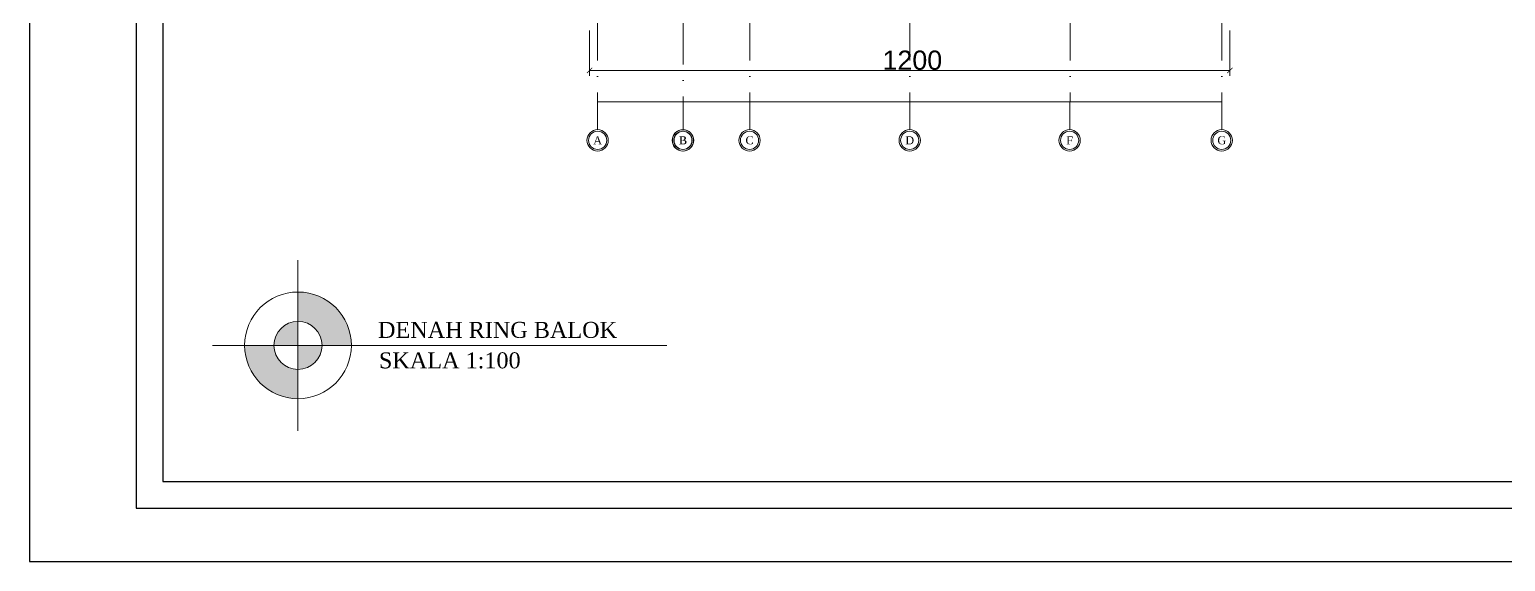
# Model space of a CAD drawing. Header units: millimetres. Extents: x -12161372 to 46643, y -9506984 to 15358.
# Drawn here: x 15865 to 18631, y 866 to 1863 of the extents above; entities that cross this region are included whole.
import ezdxf

# ---------------------------------------------------------------- set-up
doc = ezdxf.new("R2010")
doc.units = ezdxf.units.MM
doc.linetypes.add('ACAD_ISO10W100', pattern=[18, 12, -3, 0, -3])
doc.layers.add('dimensi', color=50, linetype='Continuous', lineweight=5)
doc.layers.add('teks', color=255, linetype='Continuous', lineweight=5)
doc.styles.get("Standard").update_dxf_attribs({"font": 'arial.ttf'})
doc.styles.add('teks2', font='times.ttf', dxfattribs={"height": 15})
doc.dimstyles.new('ISO-25', dxfattribs={"dimtxt": 4.5, "dimasz": 10, "dimexe": 10, "dimexo": 10, "dimtad": 1, "dimtxsty": 'Standard', "dimblk": 'ARCHTICK', "dimcen": 2.5, "dimclrt": 256, "dimadec": 0, "dimazin": 0, "dimtfac": 1, "dimtmove": 0, "dimatfit": 3, "dimfxl": 75, "dimfxlon": 1, "dimtfillclr": 256, "dimlwd": -1, "dimlwe": -1, "dimarcsym": 0})

# ---------------------------------------------------------------- blocks, each defined once
blk = doc.blocks.new('_ArchTick')
at = {"color": 0, "linetype": 'ByBlock', "const_width": 0.15}
blk.add_lwpolyline([(-0.5, -0.5), (0.5, 0.5)], dxfattribs=at)
blk = doc.blocks.new('*D264')
at = {"layer": 'Defpoints', "color": 0, "ltscale": 10, "transparency": 16777216}
for p in [(16914.5, 1985.6), (18114.5, 1985.6), (18114.5, 1786.4)]:
    blk.add_point(p, dxfattribs=at)
at = {"layer": 'dimensi', "color": 0, "ltscale": 10, "transparency": 16777216}
for p, q in [((16914.5, 1861.4), (16914.5, 1776.4)), ((18114.5, 1861.4), (18114.5, 1776.4)), ((16914.5, 1786.4), (18114.5, 1786.4))]:
    blk.add_line(p, q, dxfattribs=at)
at = {"layer": 'dimensi', "color": 0, "ltscale": 10, "transparency": 16777216, "xscale": 10, "yscale": 10, "zscale": 10, "rotation": 180}
blk.add_blockref('_ArchTick', (16914.5, 1786.4), dxfattribs=at)
at = {"layer": 'dimensi', "color": 0, "ltscale": 10, "transparency": 16777216, "xscale": 10, "yscale": 10, "zscale": 10}
blk.add_blockref('_ArchTick', (18114.5, 1786.4), dxfattribs=at)
at = {"layer": 'dimensi', "ltscale": 10, "transparency": 16777216, "insert": (17519.3, 1805.4), "char_height": 4.5, "attachment_point": 5}
blk.add_mtext('{\\H8x;1200}', dxfattribs=at)

msp = doc.modelspace()

# ---------------------------------------------------------------- hatches: boundary and pattern name
at = {"lineweight": 13}
h = msp.add_hatch(color=7, dxfattribs=at)
h.paths.add_polyline_path([(16367.959, 1271.036), (16367.959, 1316.036, 0.41421356), (16322.959, 1271.036)])
h.paths.add_polyline_path([(16412.959, 1271.036), (16367.959, 1271.036), (16367.959, 1226.036, 0.41421356)])
h.paths.add_polyline_path([(16412.959, 1271.036), (16467.959, 1271.036, 0.41421356), (16367.959, 1371.036), (16367.959, 1316.036, -0.41421356)])
h.paths.add_polyline_path([(16322.959, 1271.036), (16267.959, 1271.036, 0.41421356), (16367.959, 1171.036), (16367.959, 1226.036, -0.41421356)])

# ---------------------------------------------------------------- linework, layer by layer
at = {"color": 7, "lineweight": 13}
for p, q in [((16367.959, 1371.036), (16367.959, 1431.036)), ((16367.959, 1371.036), (16367.959, 1171.036)), ((16267.959, 1271.036), (16207.959, 1271.036)), ((16267.959, 1271.036), (16467.959, 1271.036)), ((16467.959, 1271.036), (16527.959, 1271.036)), ((16367.959, 1171.036), (16367.959, 1111.036))]:
    msp.add_line(p, q, dxfattribs=at)
at = {"color": 0, "lineweight": 13}
msp.add_line((16467.959, 1271.036), (16862.494, 1271.036), dxfattribs=at)
at = {"lineweight": 13}
msp.add_line((16862.494, 1271.036), (17059.164, 1271.036), dxfattribs=at)
for points in [[(15864.829, 865.864), (20064.829, 865.864), (20064.829, 3835.864), (15864.829, 3835.864)], [(16064.829, 965.864), (19964.829, 965.864), (19964.829, 3735.864), (16064.829, 3735.864)], [(16114.829, 1015.864), (19364.829, 1015.864), (19364.829, 3685.864), (16114.829, 3685.864)]]:
    msp.add_lwpolyline(points, close=True)
at = {"color": 7, "lineweight": 13}
for radius in [100, 45]:
    msp.add_circle((16367.959, 1271.036), radius, dxfattribs=at)
at = {"layer": 'teks', "linetype": 'ACAD_ISO10W100', "lineweight": 0, "ltscale": 10, "transparency": 33554687}
for p, q in [((16929.536, 3185.922), (16929.536, 1727.859)), ((17214.674, 3185.922), (17214.674, 1727.859)), ((17514.393, 3185.922), (17514.393, 1727.859)), ((17814.601, 3185.922), (17814.871, 1727.859)), ((18099.251, 3185.922), (18099.521, 1727.859)), ((17089.683, 3178.414), (17089.683, 1720.975))]:
    msp.add_line(p, q, dxfattribs=at)
at = {"layer": 'teks', "ltscale": 10}
msp.add_line((18099.164, 1727.859), (16929.536, 1727.859), dxfattribs=at)
msp.add_line((18099.164, 1727.859), (16929.536, 1727.859), dxfattribs=at)
at = {"layer": 'teks', "ltscale": 0.8}
for p, q in [((16929.536, 1727.859), (16929.536, 1675.4)), ((17089.68, 1727.737), (17089.68, 1675.279)), ((17214.674, 1727.859), (17214.674, 1675.4)), ((17514.35, 1727.859), (17514.35, 1675.4)), ((17814.514, 1727.859), (17814.514, 1675.4)), ((18099.164, 1727.859), (18099.164, 1675.4))]:
    msp.add_line(p, q, dxfattribs=at)
at = {"layer": 'teks'}
for centre, radius in [((16929.536, 1655.4), 20), ((16929.536, 1655.4), 17), ((17089.191, 1655.279), 20), ((17089.671, 1655.4), 20), ((17089.191, 1655.279), 17), ((17089.671, 1655.4), 17), ((17214.185, 1655.4), 20), ((17214.185, 1655.4), 17), ((17514.35, 1655.4), 20), ((17514.35, 1655.4), 17), ((17814.025, 1655.4), 20), ((17814.025, 1655.4), 17), ((18099.164, 1655.4), 20), ((18099.164, 1655.4), 17)]:
    msp.add_circle(centre, radius, dxfattribs=at)

# ---------------------------------------------------------------- texts
at = {"color": 0, "lineweight": 13, "char_height": 30}
for s, insert, width, attachment_point in [('{\\fTimes New Roman|b0|i0|c0|p18;DENAH RING BALOK}', (16517.93, 1299.812), 736.49889, 4), ('{\\fTimes New Roman|b0|i0|c0|p18;SKALA 1:100}', (16519.652, 1257.92), 291.31255, 1)]:
    msp.add_mtext(s, dxfattribs=dict(at, insert=insert, width=width, attachment_point=attachment_point))
at = {"layer": 'teks', "char_height": 15, "attachment_point": 5, "style": 'teks2'}
for s, insert in [('A', (16929.536, 1655.4)), ('B', (17089.191, 1655.279)), ('B', (17089.671, 1655.4)), ('C', (17214.185, 1655.4)), ('D', (17514.35, 1655.4)), ('F', (17814.025, 1655.4)), ('G', (18099.164, 1655.4))]:
    msp.add_mtext_dynamic_manual_height_columns(s, width=35.65071, gutter_width=15, heights=[0], dxfattribs=dict(at, insert=insert))

# ---------------------------------------------------------------- dimensions: what is measured, and where the dimension line sits
at = {"layer": 'dimensi', "ltscale": 10}
dim = msp.add_linear_dim(base=(18114.536, 1786.362), p1=(16914.536, 1985.596), p2=(18114.536, 1985.596), text='{\\H8x;<>}', dimstyle='ISO-25', dxfattribs=at)
dim.commit()
dim.dimension.update_dxf_attribs({"geometry": '*D264', "text_midpoint": (17519.281, 1786.362), "dimtype": 160})

doc.saveas('drawing.dxf')
